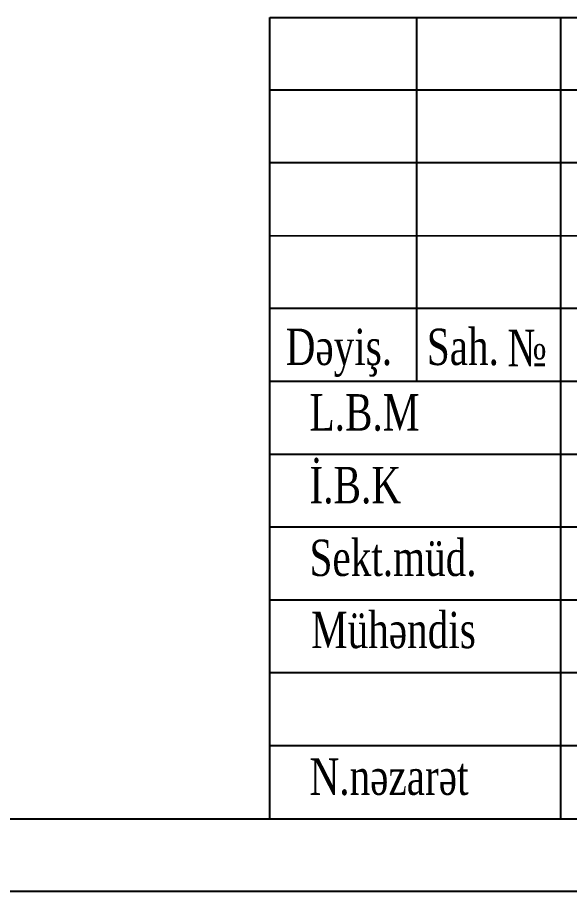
# Model space of a CAD drawing. Header units: millimetres. Extents: x 873544 to 1143527, y -837564 to -766512.
# Drawn here: x 982303 to 986272, y -796644 to -790359 of the extents above; entities that cross this region are included whole.
import ezdxf

# ---------------------------------------------------------------- set-up
doc = ezdxf.new("R2010")
doc.units = ezdxf.units.MM
doc.layers.add('Xarici razm.-1', color=7, linetype='Continuous', lineweight=9)
doc.styles.add('400', font='times.ttf', dxfattribs={"width": 0.75, "height": 300})

# ---------------------------------------------------------------- blocks, each defined once
blk = doc.blocks.new('dsdvvvf')
at = {"color": 0, "lineweight": 25, "ltscale": 15}
for p, q in [((967185.7, -668816.4), (967185.7, -663055.1)), ((967185.7, -663055.1), (986569.1, -663055.1)), ((967185.7, -663055.1), (969281.2, -663055.1)), ((968241.6, -665670.5), (968241.6, -663055.1)), ((969278.6, -668816.4), (969278.6, -663055.1)), ((967193.8, -663575), (973996.1, -663575)), ((967193.8, -664098.9), (973996.1, -664098.9)), ((973996.1, -664630.1), (967184.3, -664625.4)), ((967193.8, -665146.6), (973996.1, -665146.6)), ((967193.8, -665670.5), (973996.1, -665670.5)), ((967193.8, -666194.4), (973996.1, -666194.4)), ((967193.8, -666718.2), (973996.1, -666718.2)), ((967193.8, -667242.1), (973996.1, -667242.1)), ((967193.8, -667766), (973996.1, -667766)), ((967193.8, -668289.9), (973996.1, -668289.9))]:
    blk.add_line(p, q, dxfattribs=at)
at = {"lineweight": 25, "ltscale": 15}
blk.add_line((947069, -668816.4), (986569.1, -668816.4), dxfattribs=at)
at = {"lineweight": 25}
blk.add_line((987092.9, -669340.2), (944973.5, -669340.2), dxfattribs=at)
at = {"lineweight": 25, "ltscale": 15, "attachment_point": 1, "style": '400'}
for s, insert, char_height, width in [('{\\fTimes New Roman|b0|i0|c238|p18; Sah.}', (968240.6, -665292.7), 261.46, 6461.913), ('D{\\fTimes New Roman|b0|i0|c238|p18;əyiş.}', (967299.7, -665292.7), 261.46, 6461.913), ('№ ', (968894.6, -665301.1), 261.46, 6461.913), ('{\\fTimes New Roman|b0|i0|c238|p18;L}.{\\fTimes New Roman|b0|i0|c238|p18;B}.М', (967471.2, -665763.8), 261.46, 7890.003), ('{\\fTimes New Roman|b0|i0|c238|p18;İ}.{\\fTimes New Roman|b0|i0|c238|p18;B}.{\\fTimes New Roman|b0|i0|c238|p18;K}', (967471.2, -666286.7), 261.4602, 7890.003), ('{\\fTimes New Roman|b0|i0|c238|p18;Sekt.müd.}', (967471.2, -666809.6), 261.46, 7890.003), ('{\\fTimes New Roman|b0|i0|c238|p18;Mühəndis}', (967482, -667328.7), 261.46, 7890.003), ('{\\fTimes New Roman|b0|i0|c238|p18;N.nəzarət}', (967471.2, -668383.7), 261.46, 7890.003)]:
    blk.add_mtext(s, dxfattribs=dict(at, insert=insert, char_height=char_height, width=width))

msp = doc.modelspace()

# ---------------------------------------------------------------- block references
at = {"layer": 'Xarici razm.-1', "color": 131}
msp.add_blockref('dsdvvvf', (16931.3, -127303.4), dxfattribs=at)

doc.saveas('drawing.dxf')
